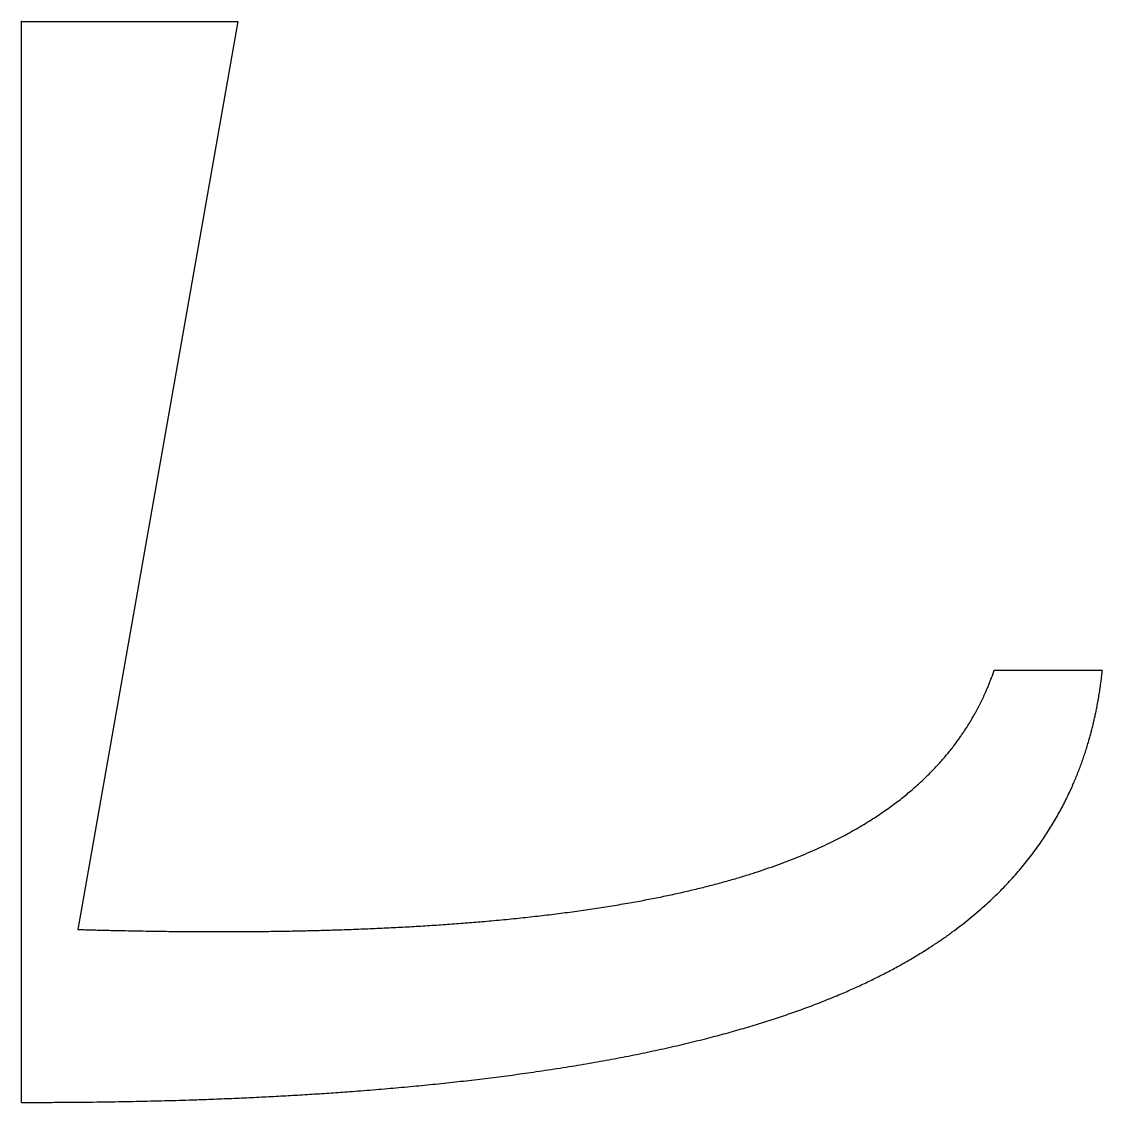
# Model space of a CAD drawing. Header units: millimetres. Extents: x 0 to 5, y -5 to 0.
import ezdxf

# ---------------------------------------------------------------- set-up
doc = ezdxf.new("R2010")
doc.units = ezdxf.units.MM
doc.layers.get('0').update_dxf_attribs({"linetype": 'CONTINUOUS'})

msp = doc.modelspace()

# ---------------------------------------------------------------- linework, layer by layer
for p, q in [((0, -5), (0, 0)), ((0, 0), (1, 0)), ((1, 0), (0.2594, -4.2)), ((4.5, -3), (5, -3))]:
    msp.add_line(p, q)
for points in [[(0, -5), (0.1827, -5.0003), (0.5415, -4.9976), (1.0593, -4.9838), (1.7086, -4.9452), (2.4465, -4.8611), (3.1028, -4.7373), (3.6682, -4.5692), (4.1344, -4.3527), (4.4978, -4.0861), (4.7628, -3.7716), (4.901, -3.4841), (4.9655, -3.2493), (4.9913, -3.0845), (5, -3)], [(0.2594, -4.2), (0.4042, -4.2043), (0.6889, -4.2107), (1.1012, -4.2133), (1.621, -4.2027), (2.2172, -4.164), (2.7541, -4.0974), (3.2251, -3.9996), (3.6242, -3.8678), (3.9491, -3.7009), (4.203, -3.5005), (4.353, -3.315), (4.4373, -3.1626), (4.4811, -3.0552), (4.5, -3)]]:
    msp.add_open_spline(points, degree=5)
msp.add_point((0, 0))
msp.add_point((0, 0))
msp.add_point((0, 0))

doc.saveas('drawing.dxf')
